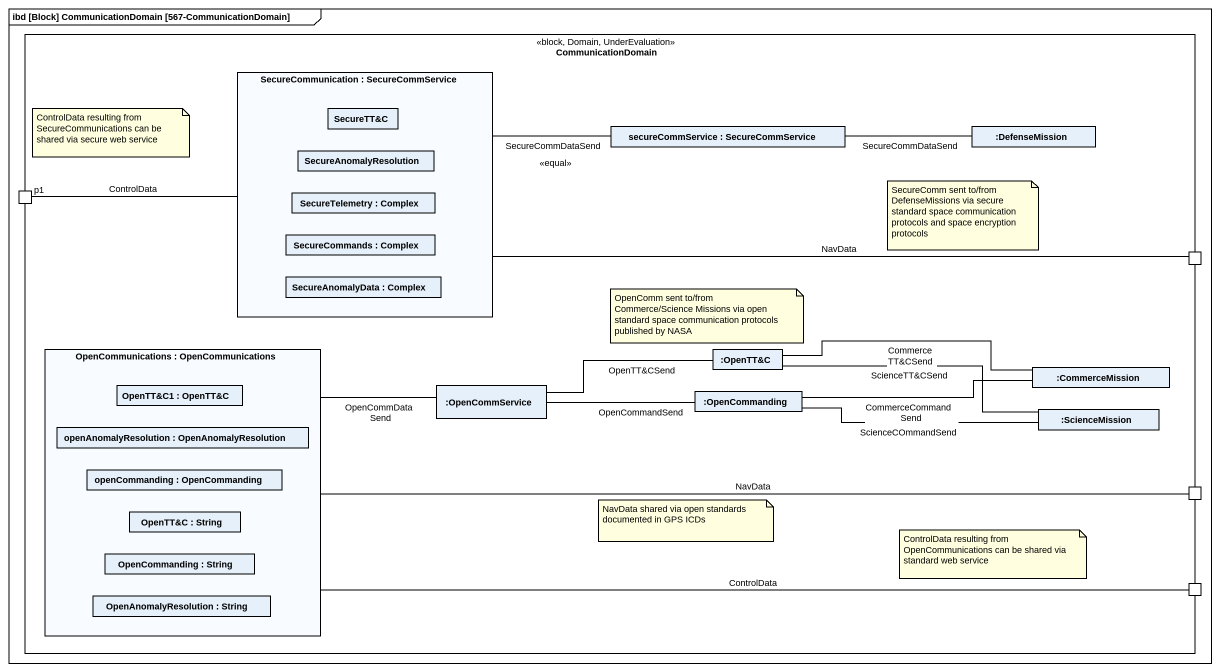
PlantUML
@startuml
mainframe ibd [Block] CommunicationDomain [567-CommunicationDomain]
rectangle CommunicationDomain <<block, Domain, UnderEvaluation>> {
  rectangle "SecureCommunication : SecureCommService" as SecureCommunication {
    rectangle "SecureTT&C" as SecureTT_C
    rectangle SecureAnomalyResolution
    rectangle "SecureTelemetry : Complex" as SecureTelemetry
    rectangle "SecureCommands : Complex" as SecureCommands
    rectangle "SecureAnomalyData : Complex" as SecureAnomalyData
  }
  rectangle "secureCommService : SecureCommService" as secureCommService
  rectangle ":DefenseMission" as DefenseMission
  port p1
  port " " as port1
  rectangle "OpenCommunications : OpenCommunications" as OpenCommunications {
    rectangle "OpenTT&C1 : OpenTT&C" as OpenTT_C1
    rectangle "openAnomalyResolution : OpenAnomalyResolution" as openAnomalyResolution
    rectangle "openCommanding : OpenCommanding" as openCommanding
    rectangle "OpenTT&C : String" as OpenTT_C_2
    rectangle "OpenCommanding : String" as OpenCommanding_2
    rectangle "OpenAnomalyResolution : String" as OpenAnomalyResolution
  }
  rectangle ":OpenTT&C" as OpenTT_C
  rectangle ":OpenCommService" as OpenCommService
  rectangle ":OpenCommanding" as OpenCommanding
  rectangle ":CommerceMission" as CommerceMission
  rectangle ":ScienceMission" as ScienceMission
  port " " as port2
  port " " as port3
}
SecureCommunication -right- secureCommService : SecureCommDataSend\n<<equal>>
SecureCommunication -right- port1 : NavData
secureCommService -right- DefenseMission : SecureCommDataSend
p1 -right- SecureCommunication : ControlData
OpenCommunications -right- OpenCommService : OpenCommDataSend
OpenCommunications -right- port2 : NavData
OpenCommunications -right- port3 : ControlData
OpenTT_C -right- CommerceMission : CommerceTT&CSend
OpenTT_C -right- ScienceMission : ScienceTT&CSend
OpenCommService -right- OpenTT_C : OpenTT&CSend
OpenCommService -right- OpenCommanding : OpenCommandSend
OpenCommanding -right- CommerceMission : CommerceCommandSend
OpenCommanding -right- ScienceMission : ScienceCOmmandSend
note as N1
  ControlData resulting from SecureCommunications can be shared via secure web service
end note
note as N2
  SecureComm sent to/from DefenseMissions via secure standard space communication protocols and space encryption protocols
end note
note as N3
  OpenComm sent to/from Commerce/Science Missions via open standard space communication protocols published by NASA
end note
note as N4
  NavData shared via open standards documented in GPS ICDs
end note
note as N5
  ControlData resulting from OpenCommunications can be shared via standard web service
end note
@enduml
